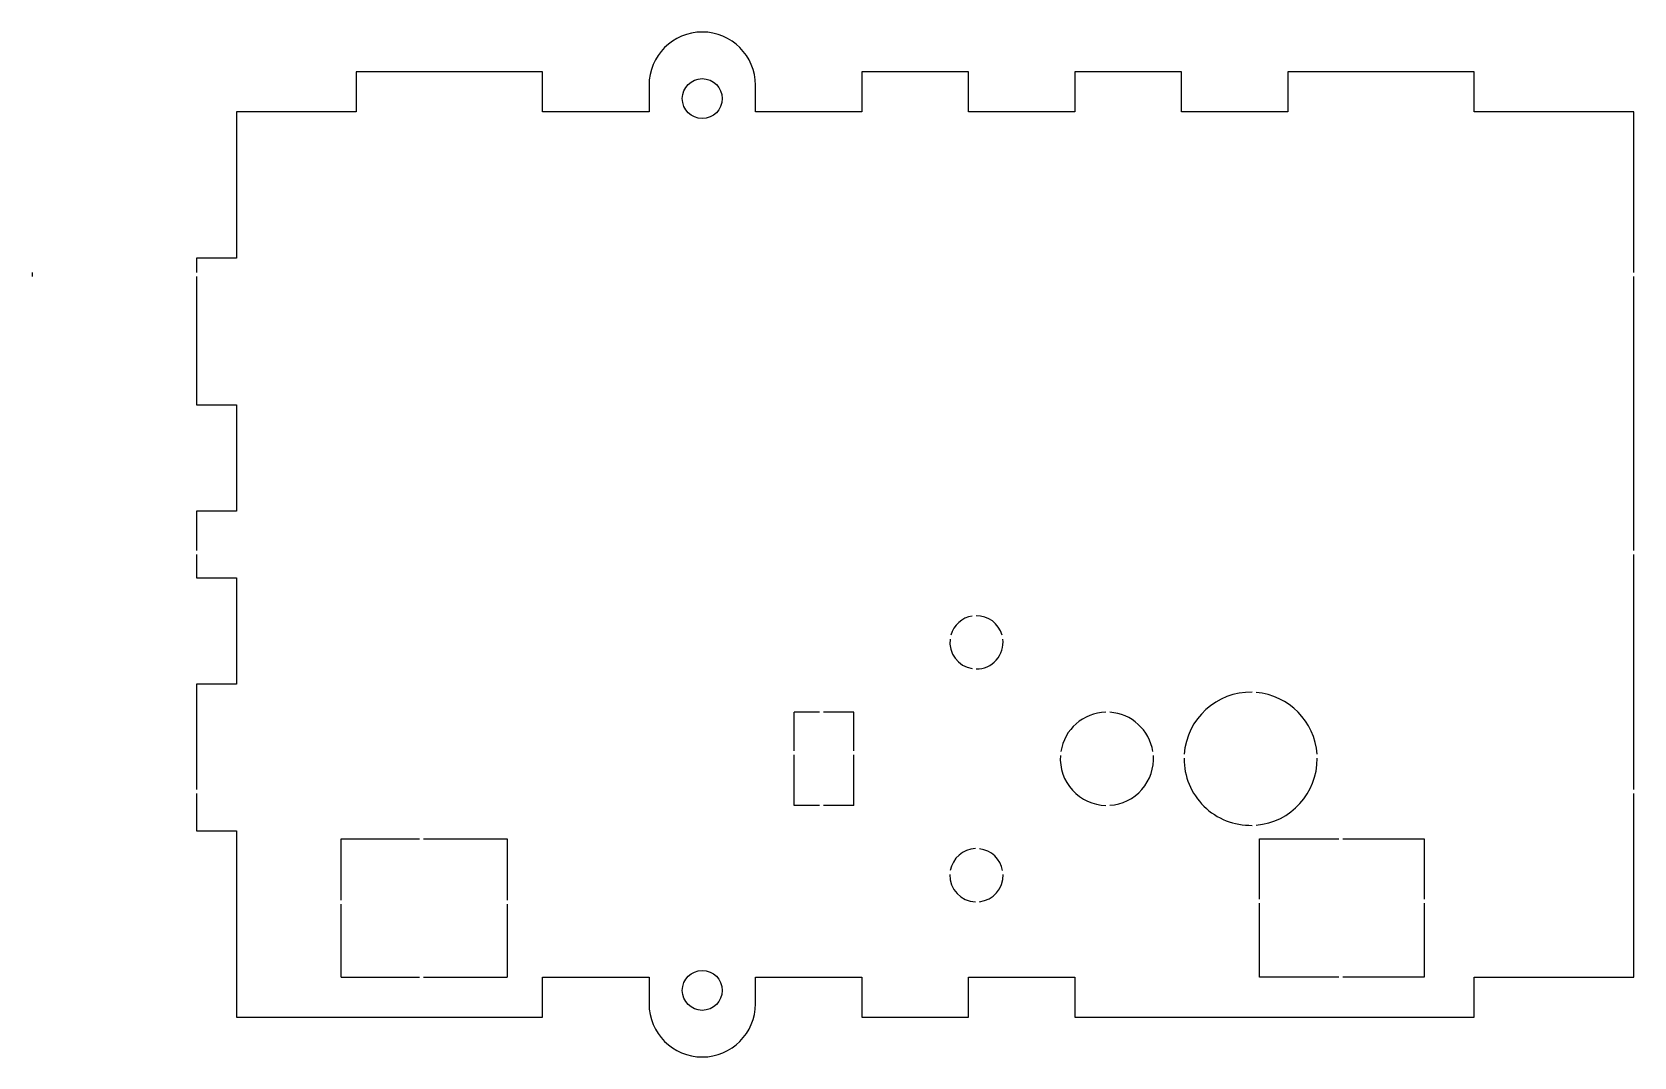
# Model space of a CAD drawing. Header units: millimetres. Extents: x -6.6 to 5.4, y -3.9 to 3.9.
import ezdxf

# ---------------------------------------------------------------- set-up
doc = ezdxf.new("R2010")
doc.units = ezdxf.units.MM

msp = doc.modelspace()

# ---------------------------------------------------------------- linework, layer by layer
at = {"color": 7, "linetype": 'Continuous', "lineweight": 25}
for p, q in [((-4.2, 3.55), (-4.2, 3.25)), ((-2.8, 3.55), (-4.2, 3.55)), ((-2.8, 3.25), (-2.8, 3.55)), ((-0.4, 3.55), (-0.4, 3.25)), ((0.4, 3.55), (-0.4, 3.55)), ((0.4, 3.25), (0.4, 3.55)), ((1.2, 3.55), (1.2, 3.25)), ((2, 3.55), (1.2, 3.55)), ((2, 3.25), (2, 3.55)), ((2.8, 3.55), (2.8, 3.25)), ((4.2, 3.55), (2.8, 3.55)), ((4.2, 3.25), (4.2, 3.55)), ((-2, 3.45), (-2, 3.25)), ((-1.2, 3.25), (-1.2, 3.45)), ((-5.1, 3.25), (-5.1, 2.15)), ((-4.2, 3.25), (-5.1, 3.25)), ((-2, 3.25), (-2.8, 3.25)), ((-0.4, 3.25), (-1.2, 3.25)), ((1.2, 3.25), (0.4, 3.25)), ((2.8, 3.25), (2, 3.25)), ((5.4, 3.25), (4.2, 3.25)), ((5.4, 2.044), (5.4, 3.25)), ((-5.1, 2.15), (-5.4, 2.15)), ((-5.4, 2.15), (-5.4, 2.044)), ((-5.4, 2.014), (-5.4, 1.05)), ((5.4, -0.046), (5.4, 2.014)), ((-5.4, 1.05), (-5.1, 1.05)), ((-5.1, 1.05), (-5.1, 0.25)), ((-5.1, 0.25), (-5.4, 0.25)), ((-5.4, 0.25), (-5.4, -0.046)), ((-5.4, -0.076), (-5.4, -0.25)), ((5.4, -1.841), (5.4, -0.076)), ((-5.4, -0.25), (-5.1, -0.25)), ((-5.1, -0.25), (-5.1, -1.05)), ((-5.1, -1.05), (-5.4, -1.05)), ((-5.4, -1.05), (-5.4, -1.841)), ((-0.91, -1.549), (-0.91, -1.26)), ((-0.718, -1.26), (-0.91, -1.26)), ((-0.46, -1.26), (-0.688, -1.26)), ((-0.46, -1.549), (-0.46, -1.26)), ((-0.91, -1.96), (-0.91, -1.579)), ((-0.46, -1.96), (-0.46, -1.579)), ((-5.4, -1.871), (-5.4, -2.15)), ((5.4, -3.25), (5.4, -1.871)), ((-0.718, -1.96), (-0.91, -1.96)), ((-0.46, -1.96), (-0.688, -1.96)), ((-5.4, -2.15), (-5.1, -2.15)), ((-5.1, -2.15), (-5.1, -3.55)), ((-4.314, -2.211), (-3.724, -2.211)), ((-4.314, -2.673), (-4.314, -2.211)), ((-3.694, -2.211), (-3.066, -2.211)), ((-3.066, -2.211), (-3.066, -2.673)), ((2.587, -2.211), (3.183, -2.211)), ((2.587, -2.664), (2.587, -2.211)), ((3.213, -2.211), (3.823, -2.211)), ((3.823, -2.211), (3.823, -2.664)), ((-4.314, -3.251), (-4.314, -2.703)), ((-3.066, -2.703), (-3.066, -3.251)), ((2.587, -3.251), (2.587, -2.694)), ((3.823, -2.694), (3.823, -3.251)), ((-2.8, -3.25), (-2, -3.25)), ((-2.8, -3.55), (-2.8, -3.25)), ((-2, -3.25), (-2, -3.45)), ((-1.2, -3.25), (-0.4, -3.25)), ((-1.2, -3.45), (-1.2, -3.25)), ((-0.4, -3.25), (-0.4, -3.55)), ((0.4, -3.25), (1.2, -3.25)), ((0.4, -3.55), (0.4, -3.25)), ((1.2, -3.25), (1.2, -3.55)), ((3.183, -3.251), (2.587, -3.251)), ((3.823, -3.251), (3.213, -3.251)), ((4.2, -3.25), (5.4, -3.25)), ((4.2, -3.55), (4.2, -3.25)), ((-5.1, -3.55), (-2.8, -3.55)), ((-0.4, -3.55), (0.4, -3.55)), ((1.2, -3.55), (4.2, -3.55))]:
    msp.add_line(p, q, dxfattribs=at)
for p, q in [((-6.635, 2.044), (-6.635, 2.014)), ((-4.314, -3.251), (-3.724, -3.251)), ((-3.694, -3.251), (-3.066, -3.251))]:
    msp.add_line(p, q)
for centre in [(-1.6, 3.35), (-1.6, -3.35)]:
    msp.add_circle(centre, 0.15, dxfattribs=at)
for centre, radius, start, end in [((-1.6, 3.45), 0.4, 0, 180), ((0.46, -0.735), 0.2, 99.2753, 164.0379), ((0.46, -0.735), 0.2, 15.9621, 90.6405), ((0.46, -0.735), 0.2, 172.8192, 260.7247), ((0.46, -0.735), 0.2, 269.3595, 7.1808), ((2.52, -1.61), 0.5, 88.6286, 176.1321), ((2.52, -1.61), 0.5, 3.8679, 85.1853), ((1.44, -1.61), 0.35, 91.3422, 171.011), ((1.44, -1.61), 0.35, 8.989, 86.4287), ((1.44, -1.61), 0.35, 175.9556, 268.6578), ((1.44, -1.61), 0.35, 273.5713, 4.0444), ((2.52, -1.61), 0.5, 179.5728, 271.3714), ((2.52, -1.61), 0.5, 274.8147, 0.4272), ((0.46, -2.485), 0.2, 91.8599, 169.9031), ((0.46, -2.485), 0.2, 10.0969, 83.2496), ((0.46, -2.485), 0.2, 178.5495, 268.1401), ((0.46, -2.485), 0.2, 276.7504, 1.4505), ((-1.6, -3.45), 0.4, 180, 0)]:
    msp.add_arc(centre, radius, start, end, dxfattribs=at)

doc.saveas('drawing.dxf')
